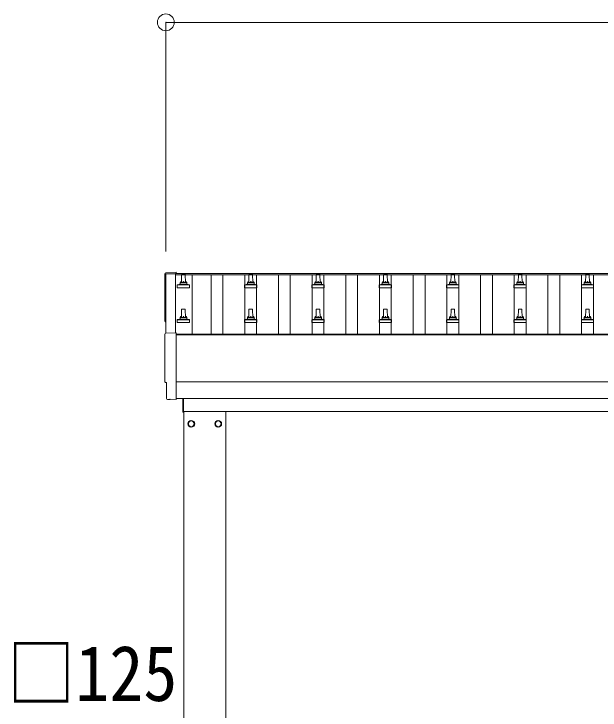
# Model space of a CAD drawing. Units: millimetres at full size, sheet at 1:50; details may follow other scales. Extents: x -14053 to 14053, y -9700 to 9700.
# Drawn here: x -6717 to -4976, y -3804 to -1736 of the extents above; entities that cross this region are included whole.
import ezdxf
from ezdxf.enums import TextEntityAlignment as Align

# ---------------------------------------------------------------- set-up
doc = ezdxf.new("R2010")
doc.units = ezdxf.units.MM
doc.header["$LTSCALE"] = 50
doc.header["$PDMODE"] = 32
doc.header["$PDSIZE"] = 50
for name, color, linetype, lineweight in [('0-1_Defpoints', 4, 'Continuous', 9), ('0-3_SHAPE', 5, 'Continuous', 5), ('0-6_PARTS1', 6, 'Continuous', 9)]:
    doc.layers.add(name, color=color, linetype=linetype, lineweight=lineweight)
doc.styles.add('ＭＳ ゴシック', font='')
doc.styles.get('ＭＳ ゴシック').set_extended_font_data('MS Gothic')

msp = doc.modelspace()

# ---------------------------------------------------------------- linework, layer by layer
at = {"layer": '0-1_Defpoints'}
for p, q in [((-6265.73, -2684.84), (-6265.73, -2508.8)), ((-6265.73, -2508.8), (-6236.73, -2508.8)), ((-6236.73, -2507.84), (-3190.73, -2507.84)), ((-6236.73, -2507.84), (-6236.73, -2511.42)), ((-6236.73, -2508.8), (-6236.73, -2683.32)), ((-6236.73, -2511.42), (-3190.73, -2511.42)), ((-6234.73, -2687.45), (-3192.73, -2687.45)), ((-6234.73, -2689.34), (-3192.73, -2689.34)), ((-3192.73, -2829.22), (-6234.73, -2829.22)), ((-6254.36, -2882.07), (-6261.28, -2881.71)), ((-6234.73, -2879.05), (-3192.73, -2879.05)), ((-6234.73, -2881.07), (-6234.73, -2882.07)), ((-6215.73, -2919.45), (-6215.73, -2879.15)), ((-6213.73, -2879.15), (-6213.73, -2919.45)), ((-6213.73, -2919.45), (-6215.73, -2919.45)), ((-6213.73, -2916.95), (-3317.73, -2916.95)), ((-6212.73, -5916.95), (-6212.73, -2916.95)), ((-6087.73, -2916.95), (-6087.73, -5916.95)), ((-6181.63, -2953.7), (-6181.73, -2953.7)), ((-6181.63, -2954.2), (-6181.73, -2954.2)), ((-6118.82, -2953.7), (-6118.72, -2953.7)), ((-6118.82, -2954.2), (-6118.72, -2954.2))]:
    msp.add_line(p, q, dxfattribs=at)
for points in [[(-6266.3, -2505.44), (-6234.73, -2503.78), (-6234.73, -2507.84)], [(-6266.3, -2684.87), (-6234.73, -2683.22), (-6234.73, -2881.07)], [(-6264.12, -2878.72), (-6264.12, -2831.69), (-6264.72, -2831.69)], [(-6253.62, -2881.8), (-6252.95, -2881.17), (-6234.73, -2882.08)]]:
    msp.add_lwpolyline(points, dxfattribs=at)
for points in [[(-6190.23, -2944.13), (-6198.73, -2949.04), (-6198.73, -2958.86), (-6190.23, -2963.76), (-6181.73, -2958.86), (-6181.73, -2949.04)], [(-6110.23, -2944.13), (-6101.73, -2949.04), (-6101.73, -2958.86), (-6110.23, -2963.76), (-6118.73, -2958.86), (-6118.73, -2949.04)]]:
    msp.add_lwpolyline(points, close=True, dxfattribs=at)
for centre, radius in [((-6190.23, -2953.95), 10), ((-6190.23, -2953.95), 8.5), ((-6110.23, -2953.95), 10), ((-6110.23, -2953.95), 8.5)]:
    msp.add_circle(centre, radius, dxfattribs=at)
for centre, start, end in [((-6190.23, -2953.95), 171.25399, 188.74601), ((-6190.23, -2953.95), 111.25399, 128.74601), ((-6190.23, -2953.95), 51.25399, 68.74601), ((-6190.23, -2953.95), 1.66581, 8.74601), ((-6190.23, -2953.95), 351.25399, 358.33419), ((-6110.23, -2953.95), 171.25399, 178.33419), ((-6110.23, -2953.95), 181.66581, 188.74601), ((-6110.23, -2953.95), 111.25399, 128.74601), ((-6110.23, -2953.95), 51.25399, 68.74601), ((-6110.23, -2953.95), 351.25399, 8.74601), ((-6190.23, -2953.95), 231.25399, 248.74601), ((-6190.23, -2953.95), 291.25399, 308.74601), ((-6110.23, -2953.95), 231.25399, 248.74601), ((-6110.23, -2953.95), 291.25399, 308.74601)]:
    msp.add_arc(centre, 8.6, start, end, dxfattribs=at)
for centre, major_axis, ratio, start_param, end_param in [((-6266.14, -2508.43), (-3, 0), 0.99863, 4.7647489, 6.2979817), ((-11032, -2578.86), (4763.38, 0), 0.99863, 6.2686928, 6.2979817), ((-6264.72, -2647.86), (-4.41, 0), 0.99863, 6.2686928, 7.6252171), ((-6266.14, -2687.87), (-3, 0), 0.99863, 4.7647489, 6.2979817), ((-11032, -2758.29), (4763.38, 0), 0.99863, 6.2686928, 6.2979817), ((-6264.72, -2827.29), (-4.41, 0), 0.99863, 6.2686928, 7.8539816), ((-6261.11, -2878.71), (-2.18, -2.07), 0.9974, 5.5252311, 7.0411395), ((-6254.3, -2881.07), (-0.727, -0.69), 0.9974, 0.7579542, 1.5707963)]:
    msp.add_ellipse(centre, major_axis=major_axis, ratio=ratio, start_param=start_param, end_param=end_param, dxfattribs=at)
at = {"layer": '0-3_SHAPE'}
for p, q in [((-6219.73, -2534.35), (-6219, -2510.83)), ((-6218, -2509.85), (-6209.45, -2509.85)), ((-6208.45, -2510.83), (-6207.73, -2534.35)), ((-6019.73, -2534.35), (-6019, -2510.83)), ((-6018, -2509.85), (-6009.45, -2509.85)), ((-6008.45, -2510.83), (-6007.73, -2534.35)), ((-5819.73, -2534.35), (-5819, -2510.83)), ((-5818, -2509.85), (-5809.45, -2509.85)), ((-5808.45, -2510.83), (-5807.73, -2534.35)), ((-5619.73, -2534.35), (-5619, -2510.83)), ((-5618, -2509.85), (-5609.45, -2509.85)), ((-5608.45, -2510.83), (-5607.73, -2534.35)), ((-5419.73, -2534.35), (-5419, -2510.83)), ((-5418, -2509.85), (-5409.45, -2509.85)), ((-5408.45, -2510.83), (-5407.73, -2534.35)), ((-5219.73, -2534.35), (-5219, -2510.83)), ((-5218, -2509.85), (-5209.45, -2509.85)), ((-5208.45, -2510.83), (-5207.73, -2534.35)), ((-5019.73, -2534.35), (-5019, -2510.83)), ((-5018, -2509.85), (-5009.45, -2509.85)), ((-5008.45, -2510.83), (-5007.73, -2534.35)), ((-6231.98, -2549.85), (-6231.98, -2542.14)), ((-6231.6, -2541.35), (-6195.86, -2541.35)), ((-6231.21, -2541.17), (-6224.49, -2539.54)), ((-6224.11, -2539.35), (-6203.35, -2539.35)), ((-6223.73, -2538.57), (-6223.73, -2534.35)), ((-6222.73, -2534.35), (-6204.73, -2534.35)), ((-6203.73, -2538.57), (-6203.73, -2534.35)), ((-6196.24, -2541.17), (-6202.96, -2539.54)), ((-6195.48, -2549.85), (-6195.48, -2542.14)), ((-6031.98, -2549.85), (-6031.98, -2542.14)), ((-6031.6, -2541.35), (-5995.86, -2541.35)), ((-6031.21, -2541.17), (-6024.49, -2539.54)), ((-6024.11, -2539.35), (-6003.35, -2539.35)), ((-6023.73, -2538.57), (-6023.73, -2534.35)), ((-6022.73, -2534.35), (-6004.73, -2534.35)), ((-6003.73, -2538.57), (-6003.73, -2534.35)), ((-5996.24, -2541.17), (-6002.96, -2539.54)), ((-5995.48, -2549.85), (-5995.48, -2542.14)), ((-5831.98, -2549.85), (-5831.98, -2542.14)), ((-5831.6, -2541.35), (-5795.86, -2541.35)), ((-5831.21, -2541.17), (-5824.49, -2539.54)), ((-5824.11, -2539.35), (-5803.35, -2539.35)), ((-5823.73, -2538.57), (-5823.73, -2534.35)), ((-5822.73, -2534.35), (-5804.73, -2534.35)), ((-5803.73, -2538.57), (-5803.73, -2534.35)), ((-5796.24, -2541.17), (-5802.96, -2539.54)), ((-5795.48, -2549.85), (-5795.48, -2542.14)), ((-5631.98, -2549.85), (-5631.98, -2542.14)), ((-5631.6, -2541.35), (-5595.86, -2541.35)), ((-5631.21, -2541.17), (-5624.49, -2539.54)), ((-5624.11, -2539.35), (-5603.35, -2539.35)), ((-5623.73, -2538.57), (-5623.73, -2534.35)), ((-5622.73, -2534.35), (-5604.73, -2534.35)), ((-5603.73, -2538.57), (-5603.73, -2534.35)), ((-5596.24, -2541.17), (-5602.96, -2539.54)), ((-5595.48, -2549.85), (-5595.48, -2542.14)), ((-5431.98, -2549.85), (-5431.98, -2542.14)), ((-5431.6, -2541.35), (-5395.86, -2541.35)), ((-5431.21, -2541.17), (-5424.49, -2539.54)), ((-5424.11, -2539.35), (-5403.35, -2539.35)), ((-5423.73, -2538.57), (-5423.73, -2534.35)), ((-5422.73, -2534.35), (-5404.73, -2534.35)), ((-5403.73, -2538.57), (-5403.73, -2534.35)), ((-5396.24, -2541.17), (-5402.96, -2539.54)), ((-5395.48, -2549.85), (-5395.48, -2542.14)), ((-5231.98, -2549.85), (-5231.98, -2542.14)), ((-5231.6, -2541.35), (-5195.86, -2541.35)), ((-5231.21, -2541.17), (-5224.49, -2539.54)), ((-5224.11, -2539.35), (-5203.35, -2539.35)), ((-5223.73, -2538.57), (-5223.73, -2534.35)), ((-5222.73, -2534.35), (-5204.73, -2534.35)), ((-5203.73, -2538.57), (-5203.73, -2534.35)), ((-5196.24, -2541.17), (-5202.96, -2539.54)), ((-5195.48, -2549.85), (-5195.48, -2542.14)), ((-5031.98, -2549.85), (-5031.98, -2542.14)), ((-5031.6, -2541.35), (-4995.86, -2541.35)), ((-5031.21, -2541.17), (-5024.49, -2539.54)), ((-5024.11, -2539.35), (-5003.35, -2539.35)), ((-5023.73, -2538.57), (-5023.73, -2534.35)), ((-5022.73, -2534.35), (-5004.73, -2534.35)), ((-5003.73, -2538.57), (-5003.73, -2534.35)), ((-4996.24, -2541.17), (-5002.96, -2539.54)), ((-4995.48, -2549.85), (-4995.48, -2542.14)), ((-6195.48, -2549.85), (-6231.98, -2549.85)), ((-5995.48, -2549.85), (-6031.98, -2549.85)), ((-5795.48, -2549.85), (-5831.98, -2549.85)), ((-5595.48, -2549.85), (-5631.98, -2549.85)), ((-5395.48, -2549.85), (-5431.98, -2549.85)), ((-5195.48, -2549.85), (-5231.98, -2549.85)), ((-4995.48, -2549.85), (-5031.98, -2549.85)), ((-6219.73, -2637.69), (-6219, -2614.16)), ((-6218, -2613.19), (-6209.45, -2613.19)), ((-6208.45, -2614.16), (-6207.73, -2637.69)), ((-6019.73, -2637.69), (-6019, -2614.16)), ((-6018, -2613.19), (-6009.45, -2613.19)), ((-6008.45, -2614.16), (-6007.73, -2637.69)), ((-5819.73, -2637.69), (-5819, -2614.16)), ((-5818, -2613.19), (-5809.45, -2613.19)), ((-5808.45, -2614.16), (-5807.73, -2637.69)), ((-5619.73, -2637.69), (-5619, -2614.16)), ((-5618, -2613.19), (-5609.45, -2613.19)), ((-5608.45, -2614.16), (-5607.73, -2637.69)), ((-5419.73, -2637.69), (-5419, -2614.16)), ((-5418, -2613.19), (-5409.45, -2613.19)), ((-5408.45, -2614.16), (-5407.73, -2637.69)), ((-5219.73, -2637.69), (-5219, -2614.16)), ((-5218, -2613.19), (-5209.45, -2613.19)), ((-5208.45, -2614.16), (-5207.73, -2637.69)), ((-5019.73, -2637.69), (-5019, -2614.16)), ((-5018, -2613.19), (-5009.45, -2613.19)), ((-5008.45, -2614.16), (-5007.73, -2637.69)), ((-6231.98, -2653.19), (-6231.98, -2645.47)), ((-6231.6, -2644.69), (-6195.86, -2644.69)), ((-6231.21, -2644.5), (-6224.49, -2642.87)), ((-6224.11, -2642.69), (-6203.35, -2642.69)), ((-6223.73, -2641.9), (-6223.73, -2637.69)), ((-6222.73, -2637.69), (-6204.73, -2637.69)), ((-6203.73, -2641.9), (-6203.73, -2637.69)), ((-6196.24, -2644.5), (-6202.96, -2642.87)), ((-6195.48, -2653.19), (-6195.48, -2645.47)), ((-6031.98, -2653.19), (-6031.98, -2645.47)), ((-6031.6, -2644.69), (-5995.86, -2644.69)), ((-6031.21, -2644.5), (-6024.49, -2642.87)), ((-6024.11, -2642.69), (-6003.35, -2642.69)), ((-6023.73, -2641.9), (-6023.73, -2637.69)), ((-6022.73, -2637.69), (-6004.73, -2637.69)), ((-6003.73, -2641.9), (-6003.73, -2637.69)), ((-5996.24, -2644.5), (-6002.96, -2642.87)), ((-5995.48, -2653.19), (-5995.48, -2645.47)), ((-5831.98, -2653.19), (-5831.98, -2645.47)), ((-5831.6, -2644.69), (-5795.86, -2644.69)), ((-5831.21, -2644.5), (-5824.49, -2642.87)), ((-5824.11, -2642.69), (-5803.35, -2642.69)), ((-5823.73, -2641.9), (-5823.73, -2637.69)), ((-5822.73, -2637.69), (-5804.73, -2637.69)), ((-5803.73, -2641.9), (-5803.73, -2637.69)), ((-5796.24, -2644.5), (-5802.96, -2642.87)), ((-5795.48, -2653.19), (-5795.48, -2645.47)), ((-5631.98, -2653.19), (-5631.98, -2645.47)), ((-5631.6, -2644.69), (-5595.86, -2644.69)), ((-5631.21, -2644.5), (-5624.49, -2642.87)), ((-5624.11, -2642.69), (-5603.35, -2642.69)), ((-5623.73, -2641.9), (-5623.73, -2637.69)), ((-5622.73, -2637.69), (-5604.73, -2637.69)), ((-5603.73, -2641.9), (-5603.73, -2637.69)), ((-5596.24, -2644.5), (-5602.96, -2642.87)), ((-5595.48, -2653.19), (-5595.48, -2645.47)), ((-5431.98, -2653.19), (-5431.98, -2645.47)), ((-5431.6, -2644.69), (-5395.86, -2644.69)), ((-5431.21, -2644.5), (-5424.49, -2642.87)), ((-5424.11, -2642.69), (-5403.35, -2642.69)), ((-5423.73, -2641.9), (-5423.73, -2637.69)), ((-5422.73, -2637.69), (-5404.73, -2637.69)), ((-5403.73, -2641.9), (-5403.73, -2637.69)), ((-5396.24, -2644.5), (-5402.96, -2642.87)), ((-5395.48, -2653.19), (-5395.48, -2645.47)), ((-5231.98, -2653.19), (-5231.98, -2645.47)), ((-5231.6, -2644.69), (-5195.86, -2644.69)), ((-5231.21, -2644.5), (-5224.49, -2642.87)), ((-5224.11, -2642.69), (-5203.35, -2642.69)), ((-5223.73, -2641.9), (-5223.73, -2637.69)), ((-5222.73, -2637.69), (-5204.73, -2637.69)), ((-5203.73, -2641.9), (-5203.73, -2637.69)), ((-5196.24, -2644.5), (-5202.96, -2642.87)), ((-5195.48, -2653.19), (-5195.48, -2645.47)), ((-5031.98, -2653.19), (-5031.98, -2645.47)), ((-5031.6, -2644.69), (-4995.86, -2644.69)), ((-5031.21, -2644.5), (-5024.49, -2642.87)), ((-5024.11, -2642.69), (-5003.35, -2642.69)), ((-5023.73, -2641.9), (-5023.73, -2637.69)), ((-5022.73, -2637.69), (-5004.73, -2637.69)), ((-5003.73, -2641.9), (-5003.73, -2637.69)), ((-4996.24, -2644.5), (-5002.96, -2642.87)), ((-4995.48, -2653.19), (-4995.48, -2645.47)), ((-6195.48, -2653.19), (-6231.98, -2653.19)), ((-5995.48, -2653.19), (-6031.98, -2653.19)), ((-5795.48, -2653.19), (-5831.98, -2653.19)), ((-5595.48, -2653.19), (-5631.98, -2653.19)), ((-5395.48, -2653.19), (-5431.98, -2653.19)), ((-5195.48, -2653.19), (-5231.98, -2653.19)), ((-4995.48, -2653.19), (-5031.98, -2653.19))]:
    msp.add_line(p, q, dxfattribs=at)
at = {"layer": '0-3_SHAPE', "color": 4, "lineweight": 9}
for p, q in [((-6187.23, -2511.42), (-6187.23, -2687.45)), ((-6131.23, -2687.45), (-6131.23, -2511.42)), ((-6096.23, -2687.45), (-6096.23, -2511.42)), ((-6031.23, -2687.45), (-6031.23, -2511.42)), ((-5996.23, -2687.45), (-5996.23, -2511.42)), ((-5931.23, -2687.45), (-5931.23, -2511.42)), ((-5896.23, -2687.45), (-5896.23, -2511.42)), ((-5831.23, -2687.45), (-5831.23, -2511.42)), ((-5796.23, -2687.45), (-5796.23, -2511.42)), ((-5731.23, -2687.45), (-5731.23, -2511.42)), ((-5696.23, -2687.45), (-5696.23, -2511.42)), ((-5631.23, -2687.45), (-5631.23, -2511.42)), ((-5596.23, -2687.45), (-5596.23, -2511.42)), ((-5531.23, -2687.45), (-5531.23, -2511.42)), ((-5496.23, -2687.45), (-5496.23, -2511.42)), ((-5431.23, -2687.45), (-5431.23, -2511.42)), ((-5396.23, -2687.45), (-5396.23, -2511.42)), ((-5331.23, -2687.45), (-5331.23, -2511.42)), ((-5296.23, -2687.45), (-5296.23, -2511.42)), ((-5231.23, -2687.45), (-5231.23, -2511.42)), ((-5196.23, -2687.45), (-5196.23, -2511.42)), ((-5131.23, -2687.45), (-5131.23, -2511.42)), ((-5096.23, -2687.45), (-5096.23, -2511.42)), ((-5031.23, -2687.45), (-5031.23, -2511.42)), ((-4996.23, -2687.45), (-4996.23, -2511.42))]:
    msp.add_line(p, q, dxfattribs=at)
at = {"layer": '0-3_SHAPE'}
for centre, radius, start, end in [((-6218, -2510.85), 1, 90, 178.60509), ((-6209.45, -2510.85), 1, 1.39491, 90), ((-6018, -2510.85), 1, 90, 178.60509), ((-6009.45, -2510.85), 1, 1.39491, 90), ((-5818, -2510.85), 1, 90, 178.60509), ((-5809.45, -2510.85), 1, 1.39491, 90), ((-5618, -2510.85), 1, 90, 178.60509), ((-5609.45, -2510.85), 1, 1.39491, 90), ((-5418, -2510.85), 1, 90, 178.60509), ((-5409.45, -2510.85), 1, 1.39491, 90), ((-5218, -2510.85), 1, 90, 178.60509), ((-5209.45, -2510.85), 1, 1.39491, 90), ((-5018, -2510.85), 1, 90, 178.60509), ((-5009.45, -2510.85), 1, 1.39491, 90), ((-6230.98, -2542.14), 1, 103.62699, 180), ((-6224.73, -2538.57), 1, 283.62699, 0), ((-6219.64, -2534.99), 4.13, 90, 171.17633), ((-6222.73, -2535.35), 1, 90, 180), ((-6210.39, -2534.35), 4.83, 133.60282, 180), ((-6217.06, -2534.35), 4.83, 0, 46.39718), ((-6207.81, -2534.99), 4.13, 8.82367, 90), ((-6204.73, -2535.35), 1, 0, 90), ((-6202.73, -2538.57), 1, 180, 256.37301), ((-6196.48, -2542.14), 1, 0, 76.37301), ((-6030.98, -2542.14), 1, 103.62699, 180), ((-6024.73, -2538.57), 1, 283.62699, 0), ((-6019.64, -2534.99), 4.13, 90, 171.17633), ((-6022.73, -2535.35), 1, 90, 180), ((-6010.39, -2534.35), 4.83, 133.60282, 180), ((-6017.06, -2534.35), 4.83, 0, 46.39718), ((-6007.81, -2534.99), 4.13, 8.82367, 90), ((-6004.73, -2535.35), 1, 0, 90), ((-6002.73, -2538.57), 1, 180, 256.37301), ((-5996.48, -2542.14), 1, 0, 76.37301), ((-5830.98, -2542.14), 1, 103.62699, 180), ((-5824.73, -2538.57), 1, 283.62699, 0), ((-5819.64, -2534.99), 4.13, 90, 171.17633), ((-5822.73, -2535.35), 1, 90, 180), ((-5810.39, -2534.35), 4.83, 133.60282, 180), ((-5817.06, -2534.35), 4.83, 0, 46.39718), ((-5807.81, -2534.99), 4.13, 8.82367, 90), ((-5804.73, -2535.35), 1, 0, 90), ((-5802.73, -2538.57), 1, 180, 256.37301), ((-5796.48, -2542.14), 1, 0, 76.37301), ((-5630.98, -2542.14), 1, 103.62699, 180), ((-5624.73, -2538.57), 1, 283.62699, 0), ((-5619.64, -2534.99), 4.13, 90, 171.17633), ((-5622.73, -2535.35), 1, 90, 180), ((-5610.39, -2534.35), 4.83, 133.60282, 180), ((-5617.06, -2534.35), 4.83, 0, 46.39718), ((-5607.81, -2534.99), 4.13, 8.82367, 90), ((-5604.73, -2535.35), 1, 0, 90), ((-5602.73, -2538.57), 1, 180, 256.37301), ((-5596.48, -2542.14), 1, 0, 76.37301), ((-5430.98, -2542.14), 1, 103.62699, 180), ((-5424.73, -2538.57), 1, 283.62699, 0), ((-5419.64, -2534.99), 4.13, 90, 171.17633), ((-5422.73, -2535.35), 1, 90, 180), ((-5410.39, -2534.35), 4.83, 133.60282, 180), ((-5417.06, -2534.35), 4.83, 0, 46.39718), ((-5407.81, -2534.99), 4.13, 8.82367, 90), ((-5404.73, -2535.35), 1, 0, 90), ((-5402.73, -2538.57), 1, 180, 256.37301), ((-5396.48, -2542.14), 1, 0, 76.37301), ((-5230.98, -2542.14), 1, 103.62699, 180), ((-5224.73, -2538.57), 1, 283.62699, 0), ((-5219.64, -2534.99), 4.13, 90, 171.17633), ((-5222.73, -2535.35), 1, 90, 180), ((-5210.39, -2534.35), 4.83, 133.60282, 180), ((-5217.06, -2534.35), 4.83, 0, 46.39718), ((-5207.81, -2534.99), 4.13, 8.82367, 90), ((-5204.73, -2535.35), 1, 0, 90), ((-5202.73, -2538.57), 1, 180, 256.37301), ((-5196.48, -2542.14), 1, 0, 76.37301), ((-5030.98, -2542.14), 1, 103.62699, 180), ((-5024.73, -2538.57), 1, 283.62699, 0), ((-5019.64, -2534.99), 4.13, 90, 171.17633), ((-5022.73, -2535.35), 1, 90, 180), ((-5010.39, -2534.35), 4.83, 133.60282, 180), ((-5017.06, -2534.35), 4.83, 0, 46.39718), ((-5007.81, -2534.99), 4.13, 8.82367, 90), ((-5004.73, -2535.35), 1, 0, 90), ((-5002.73, -2538.57), 1, 180, 256.37301), ((-4996.48, -2542.14), 1, 0, 76.37301), ((-6218, -2614.19), 1, 90, 178.60509), ((-6209.45, -2614.19), 1, 1.39491, 90), ((-6018, -2614.19), 1, 90, 178.60509), ((-6009.45, -2614.19), 1, 1.39491, 90), ((-5818, -2614.19), 1, 90, 178.60509), ((-5809.45, -2614.19), 1, 1.39491, 90), ((-5618, -2614.19), 1, 90, 178.60509), ((-5609.45, -2614.19), 1, 1.39491, 90), ((-5418, -2614.19), 1, 90, 178.60509), ((-5409.45, -2614.19), 1, 1.39491, 90), ((-5218, -2614.19), 1, 90, 178.60509), ((-5209.45, -2614.19), 1, 1.39491, 90), ((-5018, -2614.19), 1, 90, 178.60509), ((-5009.45, -2614.19), 1, 1.39491, 90), ((-6230.98, -2645.47), 1, 103.62699, 180), ((-6224.73, -2641.9), 1, 283.62699, 0), ((-6219.64, -2638.32), 4.13, 90, 171.17633), ((-6222.73, -2638.69), 1, 90, 180), ((-6210.39, -2637.69), 4.83, 133.60282, 180), ((-6217.06, -2637.69), 4.83, 0, 46.39718), ((-6207.81, -2638.32), 4.13, 8.82367, 90), ((-6204.73, -2638.69), 1, 0, 90), ((-6202.73, -2641.9), 1, 180, 256.37301), ((-6196.48, -2645.47), 1, 0, 76.37301), ((-6030.98, -2645.47), 1, 103.62699, 180), ((-6024.73, -2641.9), 1, 283.62699, 0), ((-6019.64, -2638.32), 4.13, 90, 171.17633), ((-6022.73, -2638.69), 1, 90, 180), ((-6010.39, -2637.69), 4.83, 133.60282, 180), ((-6017.06, -2637.69), 4.83, 0, 46.39718), ((-6007.81, -2638.32), 4.13, 8.82367, 90), ((-6004.73, -2638.69), 1, 0, 90), ((-6002.73, -2641.9), 1, 180, 256.37301), ((-5996.48, -2645.47), 1, 0, 76.37301), ((-5830.98, -2645.47), 1, 103.62699, 180), ((-5824.73, -2641.9), 1, 283.62699, 0), ((-5819.64, -2638.32), 4.13, 90, 171.17633), ((-5822.73, -2638.69), 1, 90, 180), ((-5810.39, -2637.69), 4.83, 133.60282, 180), ((-5817.06, -2637.69), 4.83, 0, 46.39718), ((-5807.81, -2638.32), 4.13, 8.82367, 90), ((-5804.73, -2638.69), 1, 0, 90), ((-5802.73, -2641.9), 1, 180, 256.37301), ((-5796.48, -2645.47), 1, 0, 76.37301), ((-5630.98, -2645.47), 1, 103.62699, 180), ((-5624.73, -2641.9), 1, 283.62699, 0), ((-5619.64, -2638.32), 4.13, 90, 171.17633), ((-5622.73, -2638.69), 1, 90, 180), ((-5610.39, -2637.69), 4.83, 133.60282, 180), ((-5617.06, -2637.69), 4.83, 0, 46.39718), ((-5607.81, -2638.32), 4.13, 8.82367, 90), ((-5604.73, -2638.69), 1, 0, 90), ((-5602.73, -2641.9), 1, 180, 256.37301), ((-5596.48, -2645.47), 1, 0, 76.37301), ((-5430.98, -2645.47), 1, 103.62699, 180), ((-5424.73, -2641.9), 1, 283.62699, 0), ((-5419.64, -2638.32), 4.13, 90, 171.17633), ((-5422.73, -2638.69), 1, 90, 180), ((-5410.39, -2637.69), 4.83, 133.60282, 180), ((-5417.06, -2637.69), 4.83, 0, 46.39718), ((-5407.81, -2638.32), 4.13, 8.82367, 90), ((-5404.73, -2638.69), 1, 0, 90), ((-5402.73, -2641.9), 1, 180, 256.37301), ((-5396.48, -2645.47), 1, 0, 76.37301), ((-5230.98, -2645.47), 1, 103.62699, 180), ((-5224.73, -2641.9), 1, 283.62699, 0), ((-5219.64, -2638.32), 4.13, 90, 171.17633), ((-5222.73, -2638.69), 1, 90, 180), ((-5210.39, -2637.69), 4.83, 133.60282, 180), ((-5217.06, -2637.69), 4.83, 0, 46.39718), ((-5207.81, -2638.32), 4.13, 8.82367, 90), ((-5204.73, -2638.69), 1, 0, 90), ((-5202.73, -2641.9), 1, 180, 256.37301), ((-5196.48, -2645.47), 1, 0, 76.37301), ((-5030.98, -2645.47), 1, 103.62699, 180), ((-5024.73, -2641.9), 1, 283.62699, 0), ((-5019.64, -2638.32), 4.13, 90, 171.17633), ((-5022.73, -2638.69), 1, 90, 180), ((-5010.39, -2637.69), 4.83, 133.60282, 180), ((-5017.06, -2637.69), 4.83, 0, 46.39718), ((-5007.81, -2638.32), 4.13, 8.82367, 90), ((-5004.73, -2638.69), 1, 0, 90), ((-5002.73, -2641.9), 1, 180, 256.37301), ((-4996.48, -2645.47), 1, 0, 76.37301)]:
    msp.add_arc(centre, radius, start, end, dxfattribs=at)
at = {"layer": '0-6_PARTS1'}
for q in [(-6265.73, -2442.24), (-3161.73, -1761.29)]:
    msp.add_line((-6265.73, -1761.29), q, dxfattribs=at)
msp.add_point((-6265.73, -1761.29), dxfattribs=at)

# ---------------------------------------------------------------- texts
at = {"layer": '0-6_PARTS1', "color": 7, "style": 'ＭＳ ゴシック', "width": 0.9}
msp.add_text('□125', height=165, dxfattribs=at).set_placement((-6737.2, -3826.87), align=Align.BOTTOM_LEFT)

doc.saveas('drawing.dxf')
